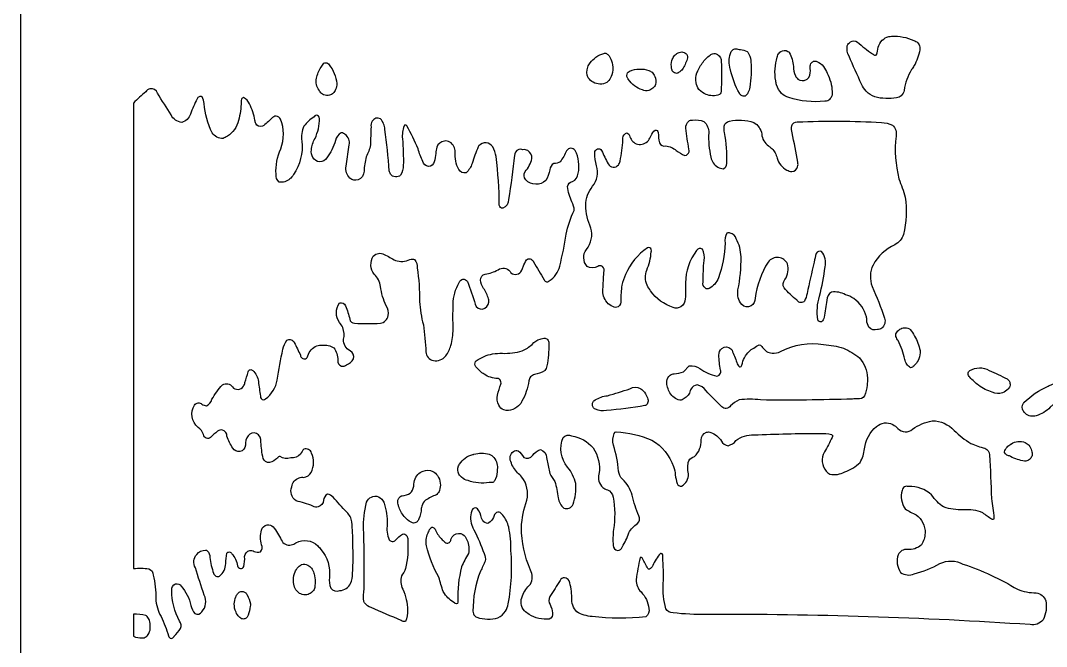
# Model space of a CAD drawing. Header units: millimetres. Extents: x -2342 to -1352, y 819 to 2802.
# Drawn here: x -1734.4 to -1484.6, y 1220.5 to 1372.9 of the extents above; entities that cross this region are included whole.
import ezdxf

# ---------------------------------------------------------------- set-up
doc = ezdxf.new("R2010")
doc.units = ezdxf.units.MM
doc.layers.add('Image_1', color=70, linetype='Continuous')

msp = doc.modelspace()

# ---------------------------------------------------------------- linework, layer by layer
at = {"layer": 'Image_1'}
msp.add_lwpolyline([(-1734.36, 818.88), (-1434.36, 818.88), (-1434.36, 1658.88), (-1734.36, 1658.88)], close=True, dxfattribs=at)
for points in [[(-1525.97, 1364.57, 0.04038), (-1525.56, 1366.38, -0.125183), (-1524.58, 1368.07, -0.147139), (-1523.01, 1368.97, -0.0602), (-1522.32, 1369.05, -0.125055), (-1516.88, 1368.02, -0.010298), (-1516.45, 1367.81, -0.181521), (-1515.63, 1366.98, -0.1497), (-1515.47, 1365.77, -0.096683), (-1516.88, 1361.83, -0.026974), (-1517.48, 1360.94, 0.094986), (-1519.29, 1355.88, -0.168687), (-1519.98, 1354.58, -0.185499), (-1521.11, 1354.09, -0.105484), (-1526.39, 1354.28, -0.122533), (-1528.53, 1355.67, -0.079744), (-1529.64, 1357.37, -0.006652), (-1532.68, 1364.21, -0.18843), (-1533.1, 1366.74, -0.161836), (-1532.34, 1367.67, -0.296114), (-1530.63, 1367.65, 0.044882), (-1526.97, 1364.81, 0.26884), (-1526.28, 1364.47, 0.108511)], [(-1591.61, 1357.84, -0.133622), (-1593.32, 1357.4, -0.123684), (-1594.96, 1357.86, -0.096114), (-1596.15, 1358.9), (-1596.2, 1358.96, -0.185366), (-1596.29, 1361.56, -0.094021), (-1595.72, 1362.58, -0.071767), (-1594.28, 1363.97, -0.086099), (-1592.39, 1364.9, -0.012812), (-1592.1, 1364.97, -0.140439), (-1591.37, 1364.61, -0.110144), (-1590.91, 1363.94, -0.095211), (-1590.25, 1362.12, -0.117766), (-1590.43, 1359.66, -0.085585), (-1591.15, 1358.25, -0.0701)], [(-1572.05, 1364.46, -0.13384), (-1572.14, 1363.17, -0.088161), (-1572.5, 1362.51, -0.07751), (-1573.05, 1361.31, -0.0815), (-1573.85, 1360.42, -0.028911), (-1574.17, 1360.2, -0.19048), (-1574.87, 1360.04, -0.136671), (-1575.4, 1360.28, -0.123776), (-1575.77, 1360.83, -0.061163), (-1575.86, 1361.2, -0.131327), (-1575.79, 1363.14, -0.083905), (-1575.3, 1364.14, -0.089159), (-1574.59, 1364.84, -0.067104), (-1574.02, 1365.14, -0.190017), (-1572.82, 1365.09, -0.111203), (-1572.13, 1364.57, -0.016058)], [(-1564.25, 1354.86, -0.189893), (-1567.5, 1354.91, -0.096653), (-1569.13, 1356.02, -0.065345), (-1569.23, 1356.13, -0.108921), (-1569.92, 1357.75, -0.14313), (-1569.71, 1360.14, -0.035862), (-1569.46, 1360.64, -0.07309), (-1568, 1363.05, -0.053374), (-1566.69, 1364.33, -0.142192), (-1565.91, 1364.8, -0.200236), (-1564.73, 1364.63, -0.140064), (-1564.01, 1363.83, -0.096576), (-1563.77, 1362.95, -0.022993), (-1563.82, 1355.61, -0.179168), (-1564.06, 1355.01, -0.082423)], [(-1559.11, 1365.8, -0.146196), (-1557.51, 1365.32, -0.020464), (-1557.3, 1365.17, -0.122901), (-1556.61, 1363.18, -0.020905), (-1556.59, 1362.81, -0.062717), (-1556.87, 1356.66, -0.124705), (-1557.29, 1355.26, -0.106173), (-1557.98, 1354.5, -0.214341), (-1558.9, 1354.65, -0.120817), (-1559.36, 1355.17, -0.068242), (-1561.56, 1360.89), (-1561.6, 1361.08, -0.149968), (-1561.53, 1364.85, -0.020594), (-1561.35, 1365.31, -0.158599), (-1560.69, 1365.91, -0.191825), (-1559.78, 1365.95, 0.007422)], [(-1542.12, 1361.23, -0.193572), (-1541.95, 1362.41, -0.180588), (-1541.31, 1362.96, -0.198416), (-1540.53, 1362.93, -0.118437), (-1538.89, 1361.69, -0.087302), (-1538, 1360.07, -0.109343), (-1536.79, 1355.62, -0.013535), (-1536.77, 1355.03, -0.15085), (-1537.24, 1353.87, -0.171533), (-1538.13, 1353.28, -0.035867), (-1538.57, 1353.22, -0.100984), (-1547.36, 1354.12, -0.123573), (-1549.09, 1355.15, -0.117845), (-1550.32, 1357.21, -0.043731), (-1550.54, 1358.19, -0.116147), (-1550.16, 1363.97, -0.034804), (-1549.98, 1364.5, -0.138703), (-1549.31, 1365.33, -0.305687), (-1547.55, 1365.36, -0.057419), (-1547.22, 1365.09, -0.102989), (-1546.22, 1361.72, 0.132185), (-1545.72, 1359.43, 0.062789), (-1545.17, 1358.63, 0.295501), (-1543.06, 1358.52, 0.088544), (-1542.44, 1359.05, 0.142159)], [(-1659.25, 1362.1, -0.075305), (-1657.99, 1360, -0.070023), (-1657.38, 1357.55, -0.121889), (-1657.65, 1356.07, -0.101442), (-1658.25, 1355.21, -0.122875), (-1659.15, 1354.69, -0.183646), (-1660.58, 1354.81, -0.117343), (-1661.45, 1355.54, -0.039314), (-1661.68, 1355.91, -0.108937), (-1662.32, 1357.29, -0.101548), (-1662.33, 1358.83, -0.076145), (-1661.21, 1361.51, -0.033515), (-1660.53, 1362.47, -0.304603), (-1659.61, 1362.49, -0.127144)], [(-1579.78, 1357.33, -0.098849), (-1580.45, 1356.41, -0.119184), (-1581.42, 1355.86, -0.180562), (-1582.99, 1355.99, -0.090204), (-1584.89, 1356.96, -0.080903), (-1586.41, 1358.59, -0.006096), (-1586.51, 1358.75, -0.163603), (-1586.77, 1359.47, -0.152504), (-1586.59, 1360.14, -0.15014), (-1586.19, 1360.49, 0.024122), (-1586.01, 1360.56, -0.190301), (-1581.43, 1360.74, -0.10112), (-1580.64, 1360.28, -0.108144), (-1579.95, 1359.29, -0.154169)], [(-1706.86, 1352.78), (-1706.86, 1239.44, -0.071169), (-1703.11, 1239.4, -0.293675), (-1702.04, 1237.88, -0.060412), (-1701.44, 1232.14, 0.126172), (-1700.13, 1227.79, -0.024435), (-1698.32, 1223.06, 0.802146), (-1696.99, 1222.93), (-1696.98, 1222.97, 0.015443), (-1695.4, 1224.87, 0.299786), (-1695.67, 1226.64, -0.119669), (-1697.56, 1234.16, -0.347174), (-1696.62, 1235.71, -0.321763), (-1695.23, 1235.21, -0.121854), (-1692.9, 1230.5, 0.094755), (-1691.94, 1228.48, 0.398833), (-1690.2, 1228.93, 0.301597), (-1689.65, 1232.98, -0.007803), (-1691.77, 1239.66, -0.346235), (-1691.45, 1242.87, -0.253694), (-1689.32, 1243.94, -0.300027), (-1688.89, 1243.78, -0.205009), (-1688.26, 1242.18, 0.057006), (-1687.36, 1238.3, 0.45417), (-1685.89, 1237.61, 0.221545), (-1684.42, 1240.68, -0.051928), (-1684.14, 1243.17, -0.619854), (-1682.95, 1243.08, -0.153763), (-1681.51, 1240.12, 0.743004), (-1680.03, 1239.93, 0.083241), (-1679.81, 1242.36, -0.331878), (-1678.58, 1243.86, -0.210136), (-1677.5, 1243.65, 0.211742), (-1675.97, 1243.54, 0.306682), (-1675.67, 1245.27, -0.140081), (-1675.71, 1248.8, -0.279746), (-1674.3, 1250.07, -0.229404), (-1672.89, 1249.64, -0.055536), (-1670.89, 1246.46, 0.349669), (-1668.46, 1245.2, 0.073483), (-1667.32, 1245.75, -0.33191), (-1661.98, 1244.97, -0.04922), (-1661.28, 1244.12, -0.211408), (-1659.17, 1237.29, 0.121677), (-1658.83, 1234.69, 0.349595), (-1656.63, 1234.1, 0.267134), (-1654.01, 1235.83, 0.106934), (-1653.53, 1238.27, 0.032708), (-1653.5, 1245.52, 0.035207), (-1653.74, 1250.8, 0.19358), (-1654.96, 1253.19, -0.007991), (-1658.29, 1256.85, 0.171976), (-1659.61, 1257.55, 0.287123), (-1660.59, 1256.08, -0.307266), (-1661.92, 1254.47, -0.216063), (-1663.2, 1254.68, 0.03696), (-1667.3, 1255.95, -0.336178), (-1668.35, 1259.37, -0.27479), (-1666.55, 1261.55, -0.125525), (-1665.45, 1261.65, 0.264085), (-1663.63, 1262.88, 0.226674), (-1663.51, 1267.59, 0.42313), (-1665.37, 1268.54, 0.083435), (-1666.21, 1267.31, -0.211111), (-1668.58, 1266.38, -0.223131), (-1671.2, 1266.75, 0.219694), (-1671.84, 1266.36, -0.115596), (-1673.73, 1265.3, -0.365133), (-1675.31, 1266.28, -0.040244), (-1675.85, 1270.27, 0.31839), (-1676.92, 1272.36, 0.357006), (-1678.98, 1271.78, 0.186119), (-1679.61, 1269.46, -0.318972), (-1680.94, 1267.94, -0.310584), (-1682.68, 1268.79, -0.077266), (-1684.11, 1271.66, 0.342465), (-1685.21, 1273.17, 0.249052), (-1686.38, 1272.88, 0.071404), (-1688.08, 1271.34, -0.566306), (-1689.83, 1272.08, 0.157738), (-1691.1, 1273.82, -0.376704), (-1691.99, 1279.25, -0.47402), (-1690.19, 1279.48, 0.113031), (-1689.13, 1279.06, 0.208705), (-1687.76, 1280.66, -0.075826), (-1685.2, 1284.18, -0.40123), (-1682.79, 1283.68, 0.498431), (-1680.11, 1283.83, 0.105495), (-1679.74, 1284.74, 0.005953), (-1678.96, 1287.39, -0.607434), (-1677.83, 1287.68, -0.194782), (-1676.46, 1284.99, 0.002153), (-1675.96, 1281.45, 0.454093), (-1675.22, 1280.56, 0.200464), (-1674.73, 1280.77, 0.200968), (-1671.88, 1285.35, -0.013923), (-1670.52, 1292.86, -0.108345), (-1669.5, 1295.03, -0.447577), (-1667.73, 1294.5, -0.006544), (-1666.22, 1291.4, 0.493546), (-1664.99, 1290.54, 0.290985), (-1664.43, 1291.25, -0.238396), (-1662.23, 1293.67, -0.110943), (-1660.94, 1293.86, -0.162583), (-1658.1, 1293.18, -0.18736), (-1657.16, 1290.23, 0.355868), (-1656.19, 1288.75, 0.27311), (-1655.01, 1289.08, 0.150545), (-1653.31, 1290.5, 0.347885), (-1654.12, 1292.46, -0.29402), (-1655.72, 1295.27, 0.159885), (-1655.94, 1298.15, 0.09727), (-1656.75, 1299.34, -0.305423), (-1656.73, 1304.12, -0.412099), (-1655.22, 1303.43, -0.034376), (-1654.22, 1300.19, 0.351418), (-1653.08, 1299.17, 0.018617), (-1646.76, 1299.17, 0.299539), (-1644.85, 1301.03, 0.184238), (-1645.32, 1303.44, -0.074126), (-1646.75, 1308.13, 0.180031), (-1648.27, 1311.1, -0.304389), (-1648.49, 1315.53, -0.335059), (-1645.83, 1315.96, -0.012399), (-1643.1, 1314.46, 0.185049), (-1639.59, 1314.69, -0.184986), (-1638.42, 1314.68, -0.168844), (-1637.78, 1312.64, -0.035521), (-1637.23, 1304.51, 0.04815), (-1636.3, 1298.81, -0.027582), (-1635.7, 1292.21, 0.353618), (-1633.86, 1290.1, 0.272227), (-1630.83, 1291.21, 0.076653), (-1629.61, 1293.8, 0.077119), (-1629.07, 1297.72, -0.007455), (-1629.07, 1303.78, -0.128544), (-1627.55, 1309.1, -0.6666), (-1625.59, 1309.36, -0.031299), (-1623.68, 1303.79, 0.373824), (-1621.87, 1302.64, 0.29677), (-1620.36, 1304.3, 0.17868), (-1620.45, 1305.11, 0.078961), (-1621.64, 1307.67, -0.108394), (-1622.41, 1309.7, -0.34773), (-1621.24, 1311.14, 0.089776), (-1618.13, 1312.19, -0.403197), (-1615.21, 1311.79, -0.03943), (-1614.97, 1311.44, 0.489731), (-1612.36, 1312.07, 0.047932), (-1611.99, 1312.95, -0.032774), (-1611.19, 1314.63, -0.497435), (-1609.56, 1314.29, -0.03661), (-1609.48, 1314.1, -0.003798), (-1606.88, 1309.77, 0.537269), (-1605.65, 1309.48, 0.179594), (-1603.11, 1313.07, 0.019856), (-1601.5, 1320.88, -0.067343), (-1599.63, 1326.65, 0.165132), (-1600.14, 1328.72, -0.083676), (-1601.19, 1332.46, -0.374176), (-1600, 1333.67, 0.253523), (-1598.6, 1335.7, 0.170811), (-1599.35, 1341.24, 0.552679), (-1601.43, 1341.18, -0.056596), (-1603.01, 1338.5, -0.163907), (-1604.55, 1338.07, 0.254474), (-1605.52, 1336.56, -0.084282), (-1606.47, 1333.91, -0.405891), (-1611.38, 1334.1, -0.325498), (-1611.56, 1336.09, 0.133033), (-1609.89, 1339.28, 0.28096), (-1610.9, 1341.23, 0.194513), (-1612.06, 1341.42, 0.375235), (-1613.86, 1340.81, 0.098412), (-1614.11, 1340.08, -0.008239), (-1615.54, 1329.34, -0.294542), (-1616.96, 1327.17, -0.345512), (-1617.81, 1327.93, 0.029654), (-1618.61, 1339.77, 0.096972), (-1619.43, 1342.1, 0.525288), (-1622.77, 1342.38, 0.030304), (-1622.95, 1342.14, 0.025135), (-1624.43, 1338.09, -0.132266), (-1625.91, 1335.83, -0.365722), (-1627.67, 1336.61, -0.145993), (-1628.56, 1340.85, 0.279008), (-1629.84, 1343.28, 0.179355), (-1631.19, 1343.54, 0.289057), (-1633.04, 1342.05, 0.030049), (-1633.27, 1340.52, -0.02759), (-1633.65, 1338.5, -0.363727), (-1635.07, 1337.37, -0.295117), (-1636.46, 1338.58, -0.045708), (-1637.57, 1341.62, 0.028649), (-1640.34, 1347.24, 0.651945), (-1641.01, 1347.22, 0.118512), (-1641.39, 1344.11, -0.025297), (-1641.18, 1337.61, -0.118181), (-1641.84, 1335.25, -0.475441), (-1644.28, 1335.51, -0.09588), (-1644.59, 1336.28, 0.018646), (-1645.68, 1346.36, 0.198466), (-1646.77, 1348.96, 0.405733), (-1648.78, 1348.39, 0.167884), (-1649.04, 1347.01, -0.003174), (-1649.2, 1342.59, -0.081317), (-1650.21, 1339.71, 0.056198), (-1650.75, 1336.2, -0.301327), (-1652.18, 1334.1, -0.286385), (-1654.19, 1334.53, -0.258223), (-1655.11, 1337.4), (-1654.34, 1342.62, 0.27142), (-1655.3, 1345.14, 0.138892), (-1656.28, 1345.56, 0.240738), (-1657.71, 1343.64, -0.089598), (-1659.82, 1339.44, -0.577711), (-1663.2, 1339.51, -0.167607), (-1663.56, 1341.37, -0.10834), (-1662.68, 1344.17, 0.114835), (-1661.61, 1349.07, 0.483969), (-1662.41, 1349.81, 0.210199), (-1662.89, 1349.47, 0.078058), (-1665.37, 1347.19, 0.137569), (-1665.88, 1343.51, -0.179006), (-1667.92, 1335.38, -0.195853), (-1669.99, 1333.64, -0.120584), (-1671.4, 1333.54, -0.241199), (-1672.17, 1335.46, -0.109634), (-1671.03, 1341.65, 0.183332), (-1671.05, 1348.88, 0.562105), (-1673.24, 1349.05, -0.040544), (-1675.45, 1347.15, -0.389746), (-1677.11, 1347.84, -0.107747), (-1677.29, 1348.59, 0.064875), (-1678.61, 1352.58, 0.157255), (-1680.06, 1354.13, 0.430254), (-1680.64, 1353.07, -0.051693), (-1681.29, 1348.54, -0.192125), (-1684.02, 1344.71, -0.053881), (-1685.04, 1344.2, -0.285475), (-1687.7, 1345.55, -0.106733), (-1689.64, 1352.65, 0.100546), (-1690.14, 1354.32, 0.47106), (-1691.35, 1353.81, 0.041639), (-1692.98, 1350.1, -0.259493), (-1695.12, 1348.1, -0.267481), (-1697.69, 1349.92, 0.003482), (-1701.02, 1355.17, 0.377941), (-1702.85, 1356.25, 0.180997), (-1703.89, 1355.55, 0.016049)], [(-1528.46, 1300.76, 0.177951), (-1531.48, 1305.18, 0.092209), (-1533.55, 1306.13, 0.163659), (-1536.94, 1306.76, 0.278736), (-1538.1, 1304.79, -0.014407), (-1538.74, 1300.64, -0.176399), (-1539.41, 1299.51, -0.375226), (-1540.29, 1300.05, -0.113528), (-1539.86, 1305.76, 0.037128), (-1538.53, 1312.94, 0.228526), (-1539.35, 1316.65, 0.412681), (-1540.66, 1316.17, 0.022407), (-1541.2, 1314.05, 0.005491), (-1542.88, 1306.42, -0.058354), (-1543.54, 1304.58, -0.478531), (-1545.25, 1304.66, -0.027542), (-1545.33, 1304.79, -0.04375), (-1548.51, 1307.81, -0.292807), (-1548.29, 1309.84, 0.22751), (-1547.66, 1313.65, 0.247369), (-1549.82, 1315.21, 0.254362), (-1552.38, 1314.09, 0.108273), (-1555.52, 1305.25, -0.247204), (-1556.53, 1303.41, -0.362577), (-1558.81, 1303.73, -0.207424), (-1559.74, 1307.28, 0.055668), (-1558.97, 1315.39, 0.117099), (-1560.14, 1319.72, 0.267698), (-1561.6, 1321.14, 0.118909), (-1562.42, 1321.14, 0.157856), (-1562.84, 1318.72, -0.084136), (-1564.49, 1310.23, -0.187213), (-1566.72, 1307.66, -0.334386), (-1567.66, 1307.71, -0.289158), (-1568.21, 1309.2, -0.020722), (-1567.98, 1314.46, 0.185663), (-1568.38, 1317.19, 0.458788), (-1569.79, 1316.88, 0.164677), (-1572.48, 1308.99, -0.021459), (-1572.54, 1305.13, -0.2355), (-1573.61, 1303.2, -0.240503), (-1575.47, 1303.01, -0.156584), (-1580.98, 1307.05, -0.031454), (-1581.85, 1308.42, -0.188592), (-1581.94, 1312.13, 0.098604), (-1580.85, 1316.54, 0.380161), (-1581.18, 1317.58, 0.268091), (-1581.78, 1317.58, 0.138437), (-1587.1, 1311.02, 0.03881), (-1587.99, 1308.43, 0.039917), (-1588.22, 1304.75, -0.302677), (-1588.91, 1303.2, -0.295646), (-1590.17, 1303.23, -0.226519), (-1592.42, 1305.8, -0.087928), (-1592.59, 1307.45, 0.002049), (-1592.36, 1311.54, 0.330115), (-1592.71, 1312.99, 0.333932), (-1593.87, 1313, -0.249485), (-1596.46, 1313.02, -0.343873), (-1596.63, 1317.18, 0.25885), (-1595.56, 1322.37, -0.08612), (-1596.79, 1327.91, -0.171622), (-1595.1, 1332.52, 0.241496), (-1594.14, 1337.52, -0.054495), (-1594.59, 1340.63, -0.351847), (-1593.89, 1341.67, -0.319716), (-1592.91, 1341.25, 0.019051), (-1591.32, 1337.96, 0.541407), (-1588.82, 1337.75, 0.116901), (-1588.43, 1338.63, 0.034402), (-1587.73, 1343.83, -0.303786), (-1587.09, 1345.38, -0.074908), (-1586.78, 1345.53, -0.309005), (-1586.03, 1344.6, 0.248882), (-1584.17, 1342.77, 0.291345), (-1581.49, 1343.7, 0.047875), (-1580.86, 1344.88, -0.096948), (-1579.88, 1346.23, -0.392603), (-1579.12, 1345.64, 0.039767), (-1578.84, 1343.09, 0.403179), (-1577.28, 1342.38, -0.141286), (-1574.74, 1341.28, 0.093481), (-1572.63, 1340.05, 0.342103), (-1571.63, 1340.94, 0.121265), (-1571.65, 1341.59, -0.02199), (-1572.37, 1346.65, -0.274607), (-1571.7, 1348.37, -0.196641), (-1570.75, 1348.65, -0.149044), (-1567.99, 1348.27, -0.219537), (-1566.83, 1345.55, 0.066559), (-1566.33, 1339.59, 0.213386), (-1564.63, 1337.19, 0.120102), (-1563.33, 1336.78, 0.334887), (-1562.45, 1338.1, 0.061087), (-1563, 1345.59, -0.06082), (-1563.07, 1347.18, -0.3138), (-1561.81, 1348.39, -0.134413), (-1555.88, 1348.1, -0.218564), (-1553.93, 1345.24, 0.231036), (-1552.29, 1342.34, 0.027586), (-1551.94, 1342.13, -0.146471), (-1550.41, 1340.05, -0.035181), (-1550.21, 1339.35, 0.199782), (-1547.8, 1336.48, 0.077959), (-1546.61, 1336.09, 0.298364), (-1545.19, 1337.3, 0.127656), (-1545.15, 1338.38, 0.013647), (-1546.55, 1345.52, -0.074289), (-1546.62, 1347.26, -0.343637), (-1545.31, 1348.21), (-1545.24, 1348.2, -0.027801), (-1524.78, 1348.04, -0.100521), (-1522.11, 1347.41, -0.25915), (-1521.24, 1344.7, 0.091908), (-1520.54, 1334.36, -0.027795), (-1519.04, 1329.85, -0.099444), (-1519.43, 1320.82, -0.191013), (-1521.55, 1318.26, 0.166388), (-1526.84, 1313.36, 0.199142), (-1527.08, 1308.11, -0.026652), (-1524.03, 1300.4, -0.311621), (-1524.72, 1298, -0.18446), (-1525.76, 1297.67, -0.331315), (-1527.83, 1298.25, -0.152522), (-1528.35, 1299.92, 0.048627)], [(-1521.31, 1296.57, -0.108259), (-1520.57, 1297.53, -0.131068), (-1519.5, 1298.05, -0.176051), (-1517.97, 1297.79, -0.024163), (-1517.77, 1297.67, -0.075789), (-1515.92, 1294.34, -0.034293), (-1515.39, 1292.55, -0.115024), (-1515.72, 1290.48, -0.096144), (-1516.53, 1289.21, 0.112985), (-1516.59, 1289.13, -0.133969), (-1517.22, 1288.52, -0.090715), (-1517.7, 1288.36, -0.111861), (-1518.62, 1289.23, -0.097198), (-1519.09, 1290.39, 0.055227), (-1520.71, 1294.95, -0.130097), (-1521.25, 1295.98, -0.060142)], [(-1606.83, 1287.57, -0.073436), (-1609.22, 1286.68, 0.193364), (-1610.2, 1286.13, 0.136772), (-1610.61, 1285.13, -0.086742), (-1612.3, 1280.2, -0.014655), (-1612.72, 1279.48, -0.133306), (-1614.52, 1278.19, -0.151324), (-1616.73, 1278.07, -0.146582), (-1617.92, 1279.2, -0.182698), (-1618.29, 1281.71, 0.002854), (-1617.44, 1284.36, 0.230787), (-1617.62, 1285.37, 0.22211), (-1618.22, 1285.73, -0.131084), (-1621.5, 1286.75, -0.085897), (-1623.49, 1288.57, -0.328039), (-1623.59, 1289.86, -0.075683), (-1623.41, 1290.06, -0.108345), (-1619.44, 1291.72, -0.057729), (-1617.06, 1291.86, 0.081138), (-1612.24, 1292.46, 0.092797), (-1609.84, 1294.05, -0.129166), (-1607.88, 1295.33, -0.072838), (-1606.69, 1295.54, -0.229899), (-1605.92, 1294.99, -0.143912), (-1605.75, 1294.19, -0.049974), (-1606.23, 1288.78, -0.15401), (-1606.74, 1287.66, -0.018099)], [(-1531.84, 1280.73, -0.011043), (-1554.2, 1280.5, 0.072741), (-1559.42, 1280.5, 0.14475), (-1561.53, 1279.04, -0.449326), (-1563.68, 1278.83, -0.018728), (-1567.48, 1282.74, 0.206986), (-1569.67, 1284.15, 0.245832), (-1571.14, 1283.21, 0.09016), (-1571.32, 1282.78, -0.188735), (-1572.79, 1280.83, -0.107681), (-1573.87, 1280.44, -0.200554), (-1576.28, 1282.23, -0.142846), (-1577.03, 1285.05, -0.224928), (-1576.22, 1286.55, -0.166751), (-1575.23, 1286.86, 0.064099), (-1572.97, 1287.37), (-1571.59, 1288.79, -0.207151), (-1569, 1288.13, 0.110176), (-1564.89, 1286.32, 0.302856), (-1563.97, 1287.02, 0.149333), (-1563.94, 1287.8, -0.046455), (-1564.38, 1291.45, -0.215442), (-1563.64, 1293.05, -0.390246), (-1561.42, 1292.94, -0.050562), (-1561.17, 1292.62, -0.023846), (-1560.01, 1289.62, 0.133124), (-1559.36, 1288.6, 0.392171), (-1558.74, 1289, -0.163173), (-1557.02, 1292.32, -0.075708), (-1555.85, 1293.15, -0.075475), (-1554.52, 1293.89, -0.257906), (-1553.75, 1293.28, 0.208006), (-1551.43, 1291.89, 0.166192), (-1549.37, 1292.34, -0.155538), (-1538.86, 1294.02, -0.050909), (-1534.03, 1293.11, -0.046882), (-1530.11, 1290.77, -0.163454), (-1528.21, 1285.83, -0.04993), (-1528.3, 1284.1, -0.06847), (-1528.9, 1281.51, -0.296072), (-1530.61, 1280.79, -0.003162)], [(-1493.84, 1285.36, -0.165591), (-1493.48, 1284.32, -0.155342), (-1493.75, 1283.37, -0.060886), (-1493.93, 1283.16, -0.115796), (-1495.32, 1282.27, -0.191557), (-1497.8, 1282.38, -0.081328), (-1501.13, 1284.07, -0.055432), (-1503.24, 1286.03, -0.175598), (-1503.63, 1286.46, -0.231388), (-1503.59, 1287.34, -0.144141), (-1503.29, 1287.66, -0.132281), (-1500.96, 1288.33, -0.132003), (-1498.56, 1287.71, -0.017495), (-1494.19, 1285.61, -0.070686)], [(-1465.43, 1280.93, -0.055017), (-1479.73, 1280.12, 0.178324), (-1483.07, 1279.26, 0.066963), (-1483.7, 1278.73, -0.127062), (-1487.12, 1276.68, -0.277118), (-1489.73, 1277.19, -0.067105), (-1490.28, 1277.83, -0.287161), (-1490.21, 1279.72, -0.028883), (-1490.1, 1279.86, -0.088143), (-1484.24, 1283.88, -0.015135), (-1483.18, 1284.32, -0.107447), (-1473.84, 1286.39, -0.039226), (-1462.58, 1286.46, -0.199204), (-1460.71, 1285.71, -0.309357), (-1460.64, 1283.6, -0.057955), (-1460.86, 1283.32, -0.148563), (-1462.63, 1281.53, -0.102935), (-1464.04, 1281.11, -0.002617)], [(-1581.6, 1280.45, -0.187931), (-1581.83, 1279.52, -0.177188), (-1582.36, 1279.12, -0.021155), (-1591.74, 1277.94, -0.143097), (-1594.43, 1278.24, -0.177543), (-1594.99, 1278.77, -0.25275), (-1594.96, 1280.06, -0.060837), (-1594.79, 1280.28, -0.111496), (-1591.88, 1281.5, -0.013993), (-1591.5, 1281.55, 0.008621), (-1586.04, 1283.22, -0.274917), (-1583.5, 1283.3, -0.072094), (-1582.85, 1282.78, -0.108537), (-1581.77, 1281.02, -0.028491)], [(-1582.11, 1227.7, -0.057558), (-1595.22, 1227.76, -0.117915), (-1598.95, 1228.93, -0.209616), (-1600.16, 1232.37, 0.081427), (-1600.83, 1236.49, 0.599494), (-1603.04, 1236.58, -0.022514), (-1605.54, 1232.62, 0.271852), (-1605.44, 1230.68, -0.070704), (-1604.83, 1228.65, -0.343784), (-1605.64, 1227.17, -0.178652), (-1610.57, 1228.3, -0.042861), (-1611.69, 1229.18, -0.296779), (-1612.18, 1232.82, -0.111692), (-1610.23, 1235.63, 0.266835), (-1610.26, 1239.1, -0.095344), (-1612.45, 1249.45, -0.064106), (-1611.11, 1256.13, 0.230703), (-1612.33, 1261.72, 0.028589), (-1613.39, 1262.78, -0.118433), (-1615.01, 1265.49, -0.369163), (-1614.38, 1267.98, -0.227949), (-1613.21, 1268.15, -0.063263), (-1611.87, 1266.5, 0.380371), (-1609.69, 1267.03, -0.125903), (-1607.81, 1268.43, -0.32771), (-1606.3, 1266.51), (-1605.54, 1262.61, 0.034765), (-1604.3, 1260.65, -0.038719), (-1603.51, 1256.68, 0.179055), (-1602.09, 1254.16, 0.390451), (-1599.84, 1255.1, 0.111881), (-1599.22, 1260.14, 0.12572), (-1601.2, 1264.12, -0.271301), (-1602.29, 1271.38, -0.336455), (-1600.21, 1271.74, -0.176729), (-1594.97, 1268.85, -0.186655), (-1593.55, 1262.47, 0.29062), (-1592.62, 1259.21, 0.136177), (-1591.51, 1258.65, -0.265697), (-1590.07, 1256.81, -0.079909), (-1590.01, 1248.99, 0.046932), (-1590.11, 1245.08, 0.379214), (-1589.04, 1243.89, 0.307935), (-1587.87, 1244.7, 0.04692), (-1586.29, 1248.14, -0.121914), (-1584.16, 1250.4, 0.34542), (-1583.84, 1252.27, -0.043884), (-1585.49, 1257.32, 0.152618), (-1587.85, 1261.19, -0.173839), (-1588.77, 1263.16, 0.051196), (-1590.01, 1269.49, -0.160721), (-1589.84, 1272.38, -0.252062), (-1589.36, 1272.75, -0.080753), (-1580.66, 1270.74, -0.178356), (-1575.43, 1264.28, -0.084454), (-1574.97, 1262.26, 0.032809), (-1574.56, 1260.17, 0.368013), (-1573.47, 1259.52, 0.301723), (-1571.77, 1262.54, -0.118583), (-1571.72, 1265.7, -0.176465), (-1570.26, 1266.75, 0.215302), (-1568.7, 1270.74, -0.291282), (-1567.41, 1272.63, -0.208238), (-1566.34, 1272.59, -0.15434), (-1563.76, 1270.51, 0.195692), (-1562.14, 1269.35, 0.17224), (-1560.2, 1270.63, -0.180027), (-1555.83, 1271.98, -0.013451), (-1539.71, 1272.33, -0.078189), (-1536.93, 1272.09, -0.566093), (-1536.79, 1271.4, -0.022572), (-1538.69, 1267.84, 0.314968), (-1538.23, 1263.16, 0.090113), (-1537.35, 1262.44, 0.179112), (-1533.74, 1263, 0.120343), (-1530, 1265.31, 0.108556), (-1528.91, 1268.6, -0.192882), (-1525.98, 1274.08, -0.305952), (-1522.06, 1274.53, -0.095236), (-1520.77, 1273.53, 0.419513), (-1517.25, 1273.41, -0.098841), (-1512.41, 1275.43, -0.208897), (-1507.11, 1273.1, 0.057546), (-1503, 1269.89, 0.023303), (-1499.63, 1268.73, -0.296825), (-1498.45, 1267.13, 0.001765), (-1497.99, 1256.48, -0.022024), (-1497.42, 1251.83, -0.771992), (-1497.97, 1251.46, -0.030164), (-1500.09, 1253.01, 0.131713), (-1504.92, 1253.73, -0.084847), (-1509.65, 1254.45, -0.101858), (-1512.58, 1257.4, 0.207403), (-1518.17, 1259.41, 0.47868), (-1519.75, 1258.5, 0.227833), (-1519.04, 1253.98, 0.037552), (-1516.33, 1252.57, -0.246976), (-1514.17, 1248.09, -0.142672), (-1515.06, 1245.25, -0.227769), (-1518.5, 1244.13, 0.312571), (-1520.72, 1242.82, 0.242349), (-1520.14, 1238.53, 0.281236), (-1516.83, 1238.2, 0.071386), (-1510.55, 1240.65, -0.246844), (-1504.96, 1240.56, -0.057096), (-1491.69, 1234.4, 0.097824), (-1487.12, 1233.56, -0.282115), (-1484.79, 1231.61, -0.167603), (-1485.43, 1227, -0.286488), (-1488.62, 1225.8, 0.017206), (-1567.4, 1228.3, -0.034422), (-1575.52, 1228.67, -0.268589), (-1577.25, 1229.69, -0.084287), (-1577.9, 1235.82, 0.028608), (-1578.04, 1242.27, 0.479765), (-1578.41, 1243.13, 0.104368), (-1578.6, 1243.14, 0.069844), (-1580.47, 1240.17, -0.11905), (-1581.23, 1239.27, -0.316793), (-1581.67, 1239.46, 0.023574), (-1582.97, 1241.87, 0.591101), (-1583.53, 1242.11, 0.036529), (-1584.46, 1236.75, 0.224202), (-1583.3, 1233.76, -0.172834), (-1581.44, 1229.75, -0.298241)], [(-1494.85, 1267.86, -0.09043), (-1494.22, 1268.99, -0.102449), (-1493.29, 1269.77, -0.012255), (-1493.17, 1269.83, -0.116897), (-1491.63, 1270.4, -0.134813), (-1489.78, 1270.11, -0.108537), (-1488.89, 1269.47, -0.115375), (-1488.23, 1268.2, -0.088083), (-1488.13, 1266.99, -0.11143), (-1488.6, 1266.18, -0.136156), (-1489.38, 1265.69, -0.091475), (-1489.94, 1265.62, -0.084458), (-1493.34, 1266.72, -0.007512), (-1493.63, 1266.88, -0.142927), (-1494.41, 1267.21, -0.083658), (-1494.81, 1267.68, -0.070616)], [(-1619.36, 1260.45), (-1620.25, 1260.39), (-1620.25, 1260.39, -0.121407), (-1625.43, 1260.86, -0.122786), (-1626.99, 1261.68, -0.058397), (-1627.66, 1262.42, -0.213063), (-1627.73, 1264.43, -0.046525), (-1627.47, 1264.91, -0.088331), (-1626.12, 1266.35, -0.109412), (-1624.25, 1267.23, 0.049872), (-1623.99, 1267.29, -0.144986), (-1620.27, 1267.31, -0.120961), (-1619.13, 1266.5, -0.116299), (-1618.38, 1265.01, -0.088113), (-1618.3, 1263.61, -0.119338), (-1618.74, 1261.3, -0.046278), (-1619.15, 1260.59, -0.052288)], [(-1633.15, 1257.4, 0.052327), (-1635.81, 1256.09, 0.12083), (-1636.67, 1254.66, 0.04119), (-1636.81, 1254.04, -0.104735), (-1637.39, 1251.53, -0.030199), (-1637.59, 1251.14, -0.143354), (-1638.13, 1250.65, -0.260526), (-1639.24, 1250.72, -0.09368), (-1640.99, 1252.16, -0.096148), (-1642.32, 1254.63, -0.01396), (-1642.43, 1255.05, -0.20779), (-1642.39, 1256.43, -0.160604), (-1641.81, 1257.06, -0.082673), (-1641.46, 1257.19, 0.144973), (-1639.5, 1257.84, 0.027071), (-1639.16, 1258.1, 0.132214), (-1638.62, 1260.04, -0.115993), (-1638.11, 1261.73, -0.11794), (-1637.11, 1262.81, -0.075901), (-1636.38, 1263.15, -0.236701), (-1634, 1263.12, -0.120233), (-1632.84, 1262.08, -0.12192), (-1632.18, 1260.24, -0.106171), (-1632.37, 1258.5, -0.124268), (-1633.06, 1257.48, -0.013062)], [(-1641.68, 1226.83, -0.007853), (-1649.01, 1229.96, -0.177304), (-1650.61, 1231.15, -0.021921), (-1650.76, 1231.4, -0.084939), (-1650.71, 1234.56, 0.00881), (-1650.79, 1248.14, -0.07724), (-1650.34, 1254.77, -0.155851), (-1649.63, 1256.35, -0.205782), (-1648.14, 1257.1, -0.224228), (-1646.43, 1256.35, -0.100638), (-1645.85, 1255.35, -0.077106), (-1645.09, 1250.26, 0.135313), (-1644.65, 1246.45, 0.435257), (-1643.07, 1246.34, -0.070305), (-1641.38, 1247.87, -0.291874), (-1640.36, 1247.43, -0.167537), (-1640.1, 1246.5, -0.070663), (-1640.63, 1239.44, -0.062853), (-1641.64, 1237.66, 0.195184), (-1641.33, 1234.45, -0.103121), (-1640.14, 1229.35, -0.120422), (-1640.69, 1226.59, -0.223168)], [(-1621.25, 1241.29, -0.032649), (-1622.43, 1238.82, 0.095014), (-1624.22, 1229.06, 0.21342), (-1623.81, 1227.91, 0.15025), (-1623.26, 1227.6, 0.145919), (-1618.14, 1227.46, 0.148743), (-1616.32, 1229.07, 0.094267), (-1615.62, 1230.9, 0.064916), (-1614.99, 1243.82, 0.066981), (-1615.53, 1249.54, 0.107777), (-1616.99, 1252.47, 0.031285), (-1617.57, 1253.1, 0.339045), (-1618.78, 1252.88, 0.11054), (-1619.08, 1252.36, -0.151511), (-1620.07, 1250.81, -0.062366), (-1620.61, 1250.46, -0.230121), (-1621.84, 1251.12, -0.084138), (-1622.15, 1251.74, 0.106935), (-1623.1, 1254, 0.398418), (-1624.24, 1254, 0.146603), (-1624.53, 1253.51, 0.182098), (-1624.35, 1249.58, 0.016918), (-1623.98, 1248.85, -0.03268), (-1621.53, 1243.09, -0.158613)], [(-1628.63, 1231.01, -0.098619), (-1631.15, 1233.35, -0.015397), (-1631.48, 1233.84, -0.007747), (-1632.52, 1237.33, -0.06761), (-1635.56, 1244.99, -0.152176), (-1635.2, 1248, -0.021475), (-1635.02, 1248.36, -0.150238), (-1634.36, 1249.47, -0.011969), (-1634.29, 1249.53, -0.245913), (-1633.57, 1249.24, -0.075654), (-1633.34, 1248.82, 0.097871), (-1631.72, 1246.48, 0.04234), (-1630.83, 1245.75, 0.326903), (-1629.96, 1245.81, 0.191709), (-1629.62, 1246.52, -0.15327), (-1628.78, 1247.67, -0.310928), (-1626.67, 1247.73, -0.146397), (-1625.79, 1246.64), (-1625.64, 1246.31, -0.145692), (-1625.33, 1243.12, 0.027682), (-1627.02, 1239.85, 0.072387), (-1627.9, 1231.56, -0.299322), (-1628.02, 1230.98, -0.392831), (-1628.53, 1230.96, -0.011767)], [(-1663.61, 1233.57, -0.116891), (-1664.64, 1233.09, -0.162055), (-1666.16, 1233.28, -0.104239), (-1667.09, 1234.01, -0.1065), (-1667.76, 1235.32, -0.053902), (-1667.89, 1236.13, -0.115457), (-1667.67, 1238.29, -0.08573), (-1667, 1239.54, -0.091021), (-1666.05, 1240.4, -0.009183), (-1665.95, 1240.46, -0.176059), (-1664.44, 1240.3, -0.108135), (-1663.56, 1239.59, -0.109459), (-1662.96, 1238.31, -0.012509), (-1662.92, 1238.14, -0.129302), (-1662.86, 1234.37, -0.098873), (-1663.56, 1233.61, 0.008874)], [(-1678.45, 1230.24, -0.090521), (-1678.96, 1228.13, -0.031529), (-1679.29, 1227.51, -0.14065), (-1679.9, 1227.19, -0.182928), (-1680.74, 1227.35, -0.089724), (-1681.13, 1227.69, -0.086044), (-1681.91, 1228.81, -0.11396), (-1682.33, 1230.85, -0.097087), (-1681.97, 1232.54, -0.057156), (-1681.52, 1233.33, -0.122621), (-1681, 1233.77, -0.242943), (-1679.87, 1233.75, -0.127202), (-1679.31, 1233.22, -0.031932), (-1679.21, 1233.02, -0.047347), (-1678.37, 1230.89, -0.026559)], [(-1706.86, 1228.37), (-1706.86, 1222.96, 0.122355), (-1704.76, 1222.56, 0.030213), (-1704.23, 1222.62, 0.103496), (-1703.48, 1223.17, 0.102116), (-1702.93, 1224.13, 0.101319), (-1702.78, 1225.37, 0.113696), (-1702.97, 1226.84, 0.096433), (-1703.54, 1227.77, 0.039918), (-1703.83, 1228.05, 0.064829)]]:
    msp.add_lwpolyline(points, format="xyb", close=True, dxfattribs=at)

doc.saveas('drawing.dxf')
